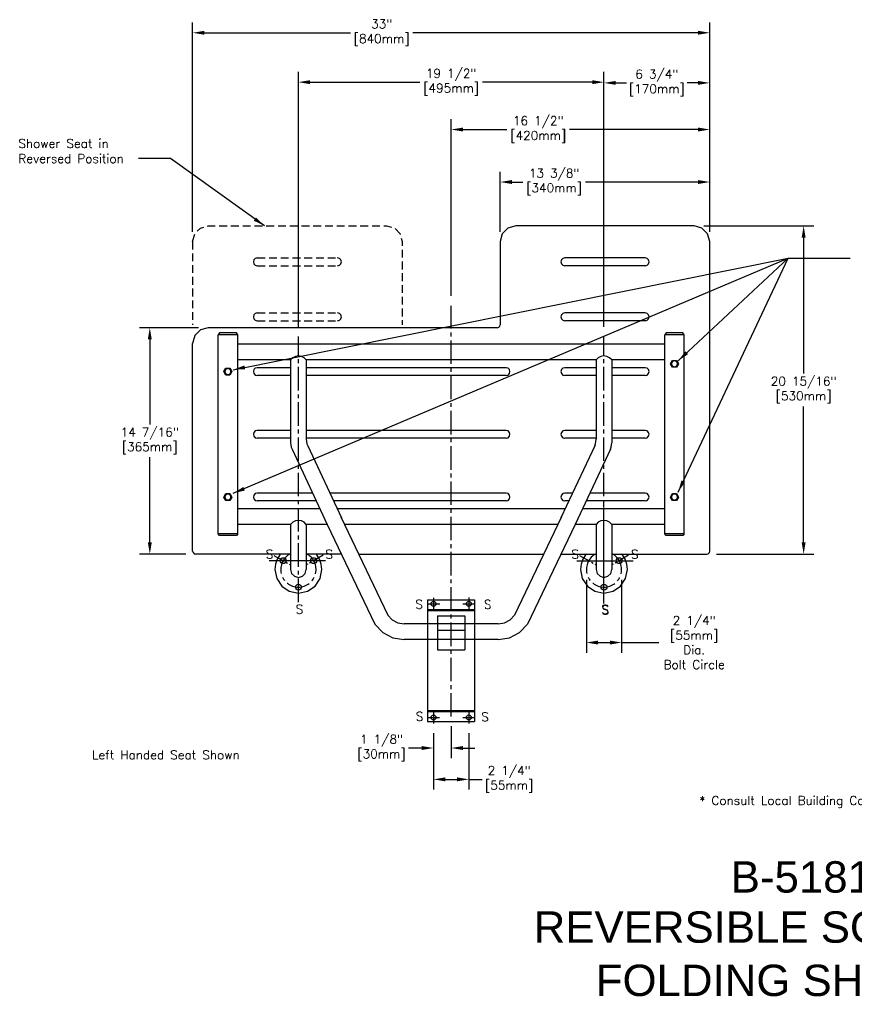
# Model space of a CAD drawing. Extents: x 7 to 116, y 1 to 63.
# Drawn here: x 6.6 to 60, y 0.8 to 63.1 of the extents above; entities that cross this region are included whole.
import ezdxf
from ezdxf.enums import TextEntityAlignment as Align

# ---------------------------------------------------------------- set-up
doc = ezdxf.new("R2010")
doc.units = 0
doc.header["$MEASUREMENT"] = 0
doc.header["$PDMODE"] = 3
doc.header["$PDSIZE"] = 1
doc.linetypes.add('CENTER2', pattern=[1.125, 0.75, -0.125, 0.125, -0.125])
doc.linetypes.add('HIDDEN2', pattern=[0.1875, 0.125, -0.0625])
doc.layers.get('0').update_dxf_attribs({"linetype": 'CONTINUOUS'})
doc.layers.get('Defpoints').update_dxf_attribs({"linetype": 'CONTINUOUS'})
for name, color, linetype in [('detail', 4, 'CONTINUOUS'), ('dim', 1, 'CONTINUOUS'), ('text', 2, 'CONTINUOUS')]:
    doc.layers.add(name, color=color, linetype=linetype)
doc.styles.add('Arial_5', font='arial.ttf', dxfattribs={"height": 5})
doc.styles.add('DIM_S_7', font='simplex.shx', dxfattribs={"height": 0.5625})
doc.dimstyles.new('DIM_S_7', dxfattribs={"dimtxt": 0.125, "dimasz": 0.75, "dimexe": 0.65625, "dimexo": 0.625, "dimgap": 0.09375, "dimtad": 0, "dimtih": 1, "dimtoh": 1, "dimdec": 4, "dimzin": 4, "dimdsep": 46, "dimlunit": 5, "dimtxsty": 'DIM_S_7', "dimcen": 0.09375, "dimaunit": 1, "dimadec": 0, "dimazin": 0, "dimtfac": 1, "dimtdec": 4, "dimtofl": 0, "dimtmove": 0, "dimatfit": 3, "dimfxl": 1, "dimfrac": 2, "dimtolj": 1, "dimtzin": 0, "dimarcsym": 0})

# ---------------------------------------------------------------- blocks, each defined once
blk = doc.blocks.new('*D0')
at = {"color": 0, "linetype": 'ByBlock'}
for p, q in [((17.612, 49.55), (17.612, 62.905)), ((50.612, 49.55), (50.612, 62.905)), ((18.362, 62.249), (27.681, 62.249)), ((49.862, 62.249), (31.672, 62.249))]:
    blk.add_line(p, q, dxfattribs=at)
for points in [[(18.362, 62.374), (18.362, 62.124), (17.612, 62.249)], [(49.862, 62.374), (49.862, 62.124), (50.612, 62.249)]]:
    blk.add_solid(points, dxfattribs=at)
at = {"layer": 'Defpoints', "color": 0, "linetype": 'ByBlock'}
for p in [(50.612, 62.249), (17.612, 48.925), (50.612, 48.925)]:
    blk.add_point(p, dxfattribs=at)
at = {"color": 0, "linetype": 'ByBlock', "insert": (29.677, 62.249), "char_height": 0.5625, "attachment_point": 5, "style": 'DIM_S_7'}
blk.add_mtext('\\A1;33"\\P[840mm]', dxfattribs=at)
blk = doc.blocks.new('*D1')
at = {"color": 0, "linetype": 'ByBlock'}
for p, q in [((24.362, 43.491), (24.362, 59.752)), ((43.862, 43.491), (43.862, 59.752)), ((25.112, 59.096), (32.116, 59.096)), ((43.112, 59.096), (36.108, 59.096))]:
    blk.add_line(p, q, dxfattribs=at)
for points in [[(25.112, 59.221), (25.112, 58.971), (24.362, 59.096)], [(43.112, 59.221), (43.112, 58.971), (43.862, 59.096)]]:
    blk.add_solid(points, dxfattribs=at)
at = {"layer": 'Defpoints', "color": 0, "linetype": 'ByBlock'}
for p in [(43.862, 59.096), (24.362, 42.866), (43.862, 42.866)]:
    blk.add_point(p, dxfattribs=at)
at = {"color": 0, "linetype": 'ByBlock', "insert": (34.112, 59.096), "char_height": 0.5625, "attachment_point": 5, "style": 'DIM_S_7'}
blk.add_mtext('\\A1;19 1/2"\\P[495mm]', dxfattribs=at)
blk = doc.blocks.new('*D2')
at = {"color": 0, "linetype": 'ByBlock'}
for p, q in [((34.112, 45.455), (34.112, 56.731)), ((50.612, 49.55), (50.612, 56.731)), ((34.862, 56.075), (37.671, 56.075)), ((49.862, 56.075), (41.662, 56.075))]:
    blk.add_line(p, q, dxfattribs=at)
for points in [[(34.862, 56.2), (34.862, 55.95), (34.112, 56.075)], [(49.862, 56.2), (49.862, 55.95), (50.612, 56.075)]]:
    blk.add_solid(points, dxfattribs=at)
at = {"layer": 'Defpoints', "color": 0, "linetype": 'ByBlock'}
for p in [(50.612, 56.075), (50.612, 48.925), (34.112, 44.83)]:
    blk.add_point(p, dxfattribs=at)
at = {"color": 0, "linetype": 'ByBlock', "insert": (39.666, 56.075), "char_height": 0.5625, "attachment_point": 5, "style": 'DIM_S_7'}
blk.add_mtext('\\A1;16 1/2"\\P[420mm]', dxfattribs=at)
blk = doc.blocks.new('*D3')
at = {"color": 0, "linetype": 'ByBlock'}
for p, q in [((37.237, 49.55), (37.237, 53.382)), ((50.612, 49.55), (50.612, 53.382)), ((37.987, 52.726), (38.688, 52.726)), ((49.862, 52.726), (42.679, 52.726))]:
    blk.add_line(p, q, dxfattribs=at)
for points in [[(37.987, 52.851), (37.987, 52.601), (37.237, 52.726)], [(49.862, 52.851), (49.862, 52.601), (50.612, 52.726)]]:
    blk.add_solid(points, dxfattribs=at)
at = {"layer": 'Defpoints', "color": 0, "linetype": 'ByBlock'}
for p in [(50.612, 52.726), (37.237, 48.925), (50.612, 48.925)]:
    blk.add_point(p, dxfattribs=at)
at = {"color": 0, "linetype": 'ByBlock', "insert": (40.683, 52.726), "char_height": 0.5625, "attachment_point": 5, "style": 'DIM_S_7'}
blk.add_mtext('\\A1;13 3/8"\\P[340mm]', dxfattribs=at)
blk = doc.blocks.new('*D4')
at = {"color": 0, "linetype": 'ByBlock'}
for p, q in [((17.987, 43.43), (14.221, 43.43)), ((14.878, 42.68), (14.878, 37.253)), ((14.878, 29.738), (14.878, 35.164)), ((17.175, 28.988), (14.221, 28.988))]:
    blk.add_line(p, q, dxfattribs=at)
for points in [[(14.753, 42.68), (15.003, 42.68), (14.878, 43.43)], [(14.753, 29.738), (15.003, 29.738), (14.878, 28.988)]]:
    blk.add_solid(points, dxfattribs=at)
at = {"layer": 'Defpoints', "color": 0, "linetype": 'ByBlock'}
for p in [(18.612, 43.43), (14.878, 28.988), (17.8, 28.988)]:
    blk.add_point(p, dxfattribs=at)
at = {"color": 0, "linetype": 'ByBlock', "insert": (14.878, 36.209), "char_height": 0.5625, "attachment_point": 5, "style": 'DIM_S_7'}
blk.add_mtext('\\A1;14 7/16"\\P[365mm]', dxfattribs=at)
blk = doc.blocks.new('*D5')
at = {"color": 0, "linetype": 'ByBlock'}
for p, q in [((42.737, 27.354), (42.737, 22.688)), ((44.987, 27.354), (44.987, 22.688)), ((43.487, 23.345), (44.237, 23.345)), ((44.987, 23.345), (47.369, 23.345))]:
    blk.add_line(p, q, dxfattribs=at)
for points in [[(43.487, 23.47), (43.487, 23.22), (42.737, 23.345)], [(44.237, 23.47), (44.237, 23.22), (44.987, 23.345)]]:
    blk.add_solid(points, dxfattribs=at)
at = {"layer": 'Defpoints', "color": 0, "linetype": 'ByBlock'}
for p in [(42.737, 27.979), (44.987, 27.979), (44.987, 23.345)]:
    blk.add_point(p, dxfattribs=at)
at = {"color": 0, "linetype": 'ByBlock', "insert": (49.619, 23.345), "char_height": 0.5625, "attachment_point": 5, "style": 'DIM_S_7'}
blk.add_mtext('\\A1;2 1/4"\\P[55mm]\\PDia.\\PBolt Circle', dxfattribs=at)
blk = doc.blocks.new('*D6')
at = {"color": 0, "linetype": 'ByBlock'}
for p, q in [((50.237, 49.925), (57.26, 49.925)), ((56.604, 49.175), (56.604, 40.501)), ((56.604, 29.738), (56.604, 38.412)), ((51.049, 28.988), (57.26, 28.988))]:
    blk.add_line(p, q, dxfattribs=at)
for points in [[(56.479, 49.175), (56.729, 49.175), (56.604, 49.925)], [(56.479, 29.738), (56.729, 29.738), (56.604, 28.988)]]:
    blk.add_solid(points, dxfattribs=at)
at = {"layer": 'Defpoints', "color": 0, "linetype": 'ByBlock'}
for p in [(49.612, 49.925), (50.424, 28.988), (56.604, 28.988)]:
    blk.add_point(p, dxfattribs=at)
at = {"color": 0, "linetype": 'ByBlock', "insert": (56.604, 39.456), "char_height": 0.5625, "attachment_point": 5, "style": 'DIM_S_7'}
blk.add_mtext('\\A1;20 15/16"\\P[530mm]', dxfattribs=at)
blk = doc.blocks.new('*D7')
at = {"color": 0, "linetype": 'ByBlock'}
for p, q in [((43.862, 43.491), (43.862, 59.707)), ((50.612, 49.55), (50.612, 59.707)), ((44.612, 59.05), (45.295, 59.05)), ((49.862, 59.05), (49.179, 59.05))]:
    blk.add_line(p, q, dxfattribs=at)
for points in [[(44.612, 59.175), (44.612, 58.925), (43.862, 59.05)], [(49.862, 59.175), (49.862, 58.925), (50.612, 59.05)]]:
    blk.add_solid(points, dxfattribs=at)
at = {"layer": 'Defpoints', "color": 0, "linetype": 'ByBlock'}
for p in [(50.612, 59.05), (50.612, 48.925), (43.862, 42.866)]:
    blk.add_point(p, dxfattribs=at)
at = {"color": 0, "linetype": 'ByBlock', "insert": (47.237, 59.05), "char_height": 0.5625, "attachment_point": 5, "style": 'DIM_S_7'}
blk.add_mtext('\\A1;6 3/4"\\P[170mm]', dxfattribs=at)
blk = doc.blocks.new('*D17')
at = {"color": 0, "linetype": 'ByBlock'}
for p, q in [((32.982, 17.553), (32.982, 13.96)), ((35.237, 17.553), (35.237, 13.96)), ((33.732, 14.617), (34.487, 14.617)), ((35.237, 14.617), (36.088, 14.617))]:
    blk.add_line(p, q, dxfattribs=at)
for points in [[(33.732, 14.742), (33.732, 14.492), (32.982, 14.617)], [(34.487, 14.742), (34.487, 14.492), (35.237, 14.617)]]:
    blk.add_solid(points, dxfattribs=at)
at = {"layer": 'Defpoints', "color": 0, "linetype": 'ByBlock'}
for p in [(32.982, 18.178), (35.237, 18.178), (35.237, 14.617)]:
    blk.add_point(p, dxfattribs=at)
at = {"color": 0, "linetype": 'ByBlock', "insert": (37.815, 14.617), "char_height": 0.5625, "attachment_point": 5, "style": 'DIM_S_7'}
blk.add_mtext('\\A1;2 1/4"\\P[55mm]', dxfattribs=at)
blk = doc.blocks.new('*D18')
at = {"color": 0, "linetype": 'ByBlock'}
for p, q in [((32.982, 17.553), (32.982, 15.958)), ((34.112, 18), (34.112, 15.958)), ((32.232, 16.614), (31.396, 16.614)), ((34.862, 16.614), (35.612, 16.614))]:
    blk.add_line(p, q, dxfattribs=at)
for points in [[(32.232, 16.739), (32.232, 16.489), (32.982, 16.614)], [(34.862, 16.739), (34.862, 16.489), (34.112, 16.614)]]:
    blk.add_solid(points, dxfattribs=at)
at = {"layer": 'Defpoints', "color": 0, "linetype": 'ByBlock'}
for p in [(32.982, 18.178), (34.112, 18.625), (32.982, 16.614)]:
    blk.add_point(p, dxfattribs=at)
at = {"color": 0, "linetype": 'ByBlock', "insert": (29.668, 16.614), "char_height": 0.5625, "attachment_point": 5, "style": 'DIM_S_7'}
blk.add_mtext('\\A1;1 1/8"\\P[30mm]', dxfattribs=at)

msp = doc.modelspace()

# ---------------------------------------------------------------- linework, layer by layer
at = {"layer": 'detail', "linetype": 'CENTER2', "ltscale": 2}
for p, q in [((34.112, 18.62456), (34.112, 44.83028)), ((24.36211, 25.92861), (24.36211, 42.86552)), ((43.86188, 25.92861), (43.86188, 42.86552))]:
    msp.add_line(p, q, dxfattribs=at)
at = {"layer": 'detail', "linetype": 'Continuous'}
for p, q in [((20.05371, 40.62998), (20.05371, 40.62998)), ((48.55338, 41.12998), (48.55338, 41.12998)), ((20.05371, 32.63012), (20.05371, 32.63012)), ((48.55338, 32.63012), (48.55338, 32.63012)), ((23.52282, 28.56765), (23.52282, 28.56765)), ((25.47133, 28.56765), (25.47133, 28.56765)), ((43.0226, 28.56765), (43.0226, 28.56765)), ((44.97116, 28.56765), (44.97116, 28.56765)), ((25.48706, 28.00517), (25.48706, 28.00517)), ((33.127, 25.81769), (33.127, 25.81769)), ((35.37698, 25.81769), (35.37698, 25.81769)), ((33.12207, 18.56778), (33.12207, 18.56778)), ((35.37699, 18.56778), (35.37699, 18.56778))]:
    msp.add_line(p, q, dxfattribs=at)
at = {"layer": 'detail', "linetype": 'CENTER2'}
for p, q in [((22.80295, 28.90532), (23.82084, 28.31767)), ((25.933, 28.91216), (24.90337, 28.31768)), ((42.30272, 28.90532), (43.32061, 28.31767)), ((45.43277, 28.91216), (44.40314, 28.31768))]:
    msp.add_line(p, q, dxfattribs=at)
at = {"layer": 'detail', "linetype": 'HIDDEN2', "ltscale": 4, "flags": 128}
msp.add_lwpolyline([(17.61218, 48.9249), (17.74904, 49.42895), (18.10812, 49.78802), (18.61216, 49.92488), (29.98702, 49.92488), (30.49105, 49.78802), (30.85014, 49.42895), (30.987, 48.9249), (30.987, 43.61747)], dxfattribs=at)
at = {"layer": 'detail', "linetype": 'Continuous'}
for points in [[(38.23697, 49.92488), (37.73294, 49.78802), (37.37385, 49.42895), (37.23699, 48.9249)], [(49.61183, 49.92488), (38.23697, 49.92488)], [(50.61181, 48.9249), (50.47495, 49.42895), (50.11587, 49.78802), (49.61183, 49.92488)], [(37.23694, 48.9249), (37.23694, 43.61747)], [(50.61181, 29.17516), (50.61181, 48.9249)], [(41.36194, 47.8799), (41.23596, 47.8457), (41.1462, 47.75595), (41.11197, 47.62993)], [(41.11197, 47.62993), (41.1462, 47.50395), (41.23596, 47.41419), (41.36194, 47.37997)], [(46.48686, 47.8799), (41.36194, 47.8799)], [(46.48686, 47.37992), (41.36194, 47.37992)], [(46.73683, 47.62993), (46.70263, 47.75595), (46.61287, 47.8457), (46.48686, 47.8799)], [(46.48686, 47.37997), (46.61287, 47.41419), (46.70263, 47.50395), (46.73683, 47.62993)], [(41.36194, 44.37993), (41.23596, 44.34572), (41.1462, 44.25597), (41.11197, 44.12996)], [(46.48686, 44.37993), (41.36194, 44.37993)], [(46.73683, 44.12996), (46.70263, 44.25597), (46.61287, 44.34572), (46.48686, 44.37993)], [(41.11197, 44.12996), (41.1462, 44.00397), (41.23596, 43.91421), (41.36194, 43.87999)], [(46.48686, 43.87994), (41.36194, 43.87994)], [(46.48686, 43.87999), (46.61287, 43.91421), (46.70263, 44.00397), (46.73683, 44.12996)], [(18.61216, 43.42994), (18.10812, 43.29308), (17.74904, 42.934), (17.61218, 42.42996)], [(37.04947, 43.42994), (18.61216, 43.42994)], [(19.32216, 43.09494), (19.23712, 42.96995)], [(20.40215, 43.09494), (19.32216, 43.09494)], [(20.48712, 42.96995), (20.40215, 43.09494)], [(37.04947, 43.43), (37.14397, 43.45565), (37.21128, 43.52297), (37.23694, 43.61747)], [(47.82184, 43.09494), (47.73686, 42.96995)], [(48.90189, 43.09494), (47.82184, 43.09494)], [(48.98687, 42.96995), (48.90189, 43.09494)], [(17.61212, 29.17516), (17.61212, 42.42996)], [(19.23712, 30.29014), (19.23712, 42.96995)], [(20.48712, 42.96995), (19.23712, 42.96995)], [(20.48712, 30.29014), (20.48712, 42.96995)], [(47.73686, 30.29014), (47.73686, 42.96995)], [(48.98687, 42.96995), (47.73686, 42.96995)], [(48.98687, 30.29014), (48.98687, 42.96995)], [(47.73686, 42.37997), (20.48712, 42.37997)], [(23.86206, 41.37999), (20.48712, 41.37999)], [(24.3621, 41.62996), (24.17161, 41.60011), (24.00007, 41.51494), (23.86162, 41.38094)], [(23.86206, 41.37999), (23.86206, 36.09528)], [(24.86259, 41.38094), (24.72415, 41.51494), (24.5526, 41.60011), (24.3621, 41.62996)], [(24.8621, 41.37999), (24.8621, 36.3174)], [(43.36189, 41.37999), (24.8621, 41.37999)], [(43.86189, 41.62996), (43.67138, 41.60011), (43.49986, 41.51494), (43.3614, 41.38094)], [(43.36189, 41.37999), (43.36189, 36.3174)], [(44.36238, 41.38094), (44.22392, 41.51494), (44.05239, 41.60011), (43.86189, 41.62996)], [(44.36187, 41.37999), (44.36187, 36.09528)], [(47.73686, 41.37999), (44.36187, 41.37999)], [(21.73713, 40.87995), (21.61115, 40.84574), (21.52138, 40.75599), (21.48716, 40.62998)], [(21.48716, 40.62998), (21.52138, 40.50401), (21.61115, 40.41424), (21.73713, 40.38001)], [(23.86206, 40.88001), (21.73713, 40.88001)], [(37.61195, 40.88001), (24.8621, 40.88001)], [(37.86192, 40.62998), (37.8277, 40.75599), (37.73795, 40.84574), (37.61195, 40.87995)], [(37.61195, 40.38001), (37.73795, 40.41424), (37.8277, 40.50401), (37.86192, 40.62998)], [(41.36194, 40.87995), (41.23596, 40.84574), (41.1462, 40.75599), (41.11197, 40.62998)], [(41.11197, 40.62998), (41.1462, 40.50401), (41.23596, 40.41424), (41.36194, 40.38001)], [(43.36189, 40.88001), (41.36194, 40.88001)], [(46.48686, 40.88001), (44.36187, 40.88001)], [(46.73683, 40.62998), (46.70263, 40.75599), (46.61287, 40.84574), (46.48686, 40.87995)], [(46.48686, 40.38001), (46.61287, 40.41424), (46.70263, 40.50401), (46.73683, 40.62998)], [(23.86206, 40.37996), (21.73713, 40.37996)], [(37.61195, 40.37996), (24.8621, 40.37996)], [(43.36189, 40.37996), (41.36194, 40.37996)], [(46.48686, 40.37996), (44.36187, 40.37996)], [(21.73713, 36.88005), (21.61115, 36.84583), (21.52138, 36.75608), (21.48716, 36.63008)], [(23.86206, 36.8801), (21.73713, 36.8801)], [(37.61195, 36.8801), (24.8621, 36.8801)], [(37.86192, 36.63008), (37.8277, 36.75608), (37.73795, 36.84583), (37.61195, 36.88005)], [(41.36194, 36.88005), (41.23596, 36.84583), (41.1462, 36.75608), (41.11197, 36.63008)], [(43.36189, 36.8801), (41.36194, 36.8801)], [(46.48686, 36.8801), (44.36187, 36.8801)], [(46.73683, 36.63008), (46.70263, 36.75608), (46.61287, 36.84583), (46.48686, 36.88005)], [(21.48716, 36.63008), (21.52138, 36.50409), (21.61115, 36.41433), (21.73713, 36.38011)], [(23.86206, 36.38005), (21.73713, 36.38005)], [(37.61195, 36.38005), (24.8621, 36.38005)], [(24.8621, 36.3174), (24.87338, 36.17243), (24.90549, 36.03007), (24.95583, 35.89552)], [(37.61195, 36.38011), (37.73795, 36.41433), (37.8277, 36.50409), (37.86192, 36.63008)], [(41.11197, 36.63008), (41.1462, 36.50409), (41.23596, 36.41433), (41.36194, 36.38011)], [(43.36189, 36.38005), (41.36194, 36.38005)], [(43.26816, 35.89552), (43.3185, 36.03007), (43.35061, 36.17243), (43.36189, 36.3174)], [(46.48686, 36.38005), (44.36187, 36.38005)], [(46.48686, 36.38011), (46.61287, 36.41433), (46.70263, 36.50409), (46.73683, 36.63008)], [(23.86212, 36.09528), (23.8734, 35.95031), (23.90552, 35.80795), (23.95586, 35.6734)], [(23.95614, 35.67195), (26.19909, 30.87159)], [(24.95612, 35.89407), (27.10505, 31.29491)], [(43.26787, 35.89407), (41.11894, 31.29491)], [(44.26791, 35.67195), (42.02491, 30.87159)], [(44.26813, 35.6734), (44.31847, 35.80795), (44.35059, 35.95031), (44.36187, 36.09528)], [(21.73713, 32.88008), (21.61115, 32.84587), (21.52138, 32.75612), (21.48716, 32.63012)], [(21.48716, 32.63012), (21.52138, 32.50412), (21.61115, 32.41436), (21.73713, 32.38015)], [(25.26059, 32.88013), (21.73713, 32.88013)], [(37.61195, 32.88013), (26.36435, 32.88013)], [(37.86192, 32.63012), (37.8277, 32.75612), (37.73795, 32.84587), (37.61195, 32.88008)], [(37.61195, 32.38015), (37.73795, 32.41436), (37.8277, 32.50412), (37.86192, 32.63012)], [(41.36194, 32.88008), (41.23596, 32.84587), (41.1462, 32.75612), (41.11197, 32.63012)], [(41.11197, 32.63012), (41.1462, 32.50412), (41.23596, 32.41436), (41.36194, 32.38015)], [(41.85964, 32.88013), (41.36194, 32.88013)], [(46.48686, 32.88013), (42.9634, 32.88013)], [(46.73683, 32.63012), (46.70263, 32.75612), (46.61287, 32.84587), (46.48686, 32.88008)], [(46.48686, 32.38015), (46.61287, 32.41436), (46.70263, 32.50412), (46.73683, 32.63012)], [(25.72783, 31.88009), (20.48712, 31.88009)], [(25.49421, 32.38009), (21.73713, 32.38009)], [(37.61195, 32.38009), (26.59797, 32.38009)], [(41.39241, 31.88009), (26.83164, 31.88009)], [(41.62602, 32.38009), (41.36194, 32.38009)], [(47.73686, 31.88009), (42.49617, 31.88009)], [(46.48686, 32.38009), (42.72978, 32.38009)], [(43.86189, 31.95705), (43.86189, 32.27787)], [(27.06682, 31.36248), (30.07513, 25.08348)], [(41.15717, 31.36248), (38.14887, 25.08348)], [(43.86189, 31.24905), (43.86189, 31.76913)], [(23.86206, 30.88012), (20.48712, 30.88012)], [(24.3621, 31.13009), (24.17161, 31.10025), (24.00007, 31.01507), (23.86162, 30.88107)], [(23.86206, 30.88012), (23.86206, 28.00517)], [(24.86259, 30.88107), (24.72415, 31.01507), (24.5526, 31.10025), (24.3621, 31.13009)], [(26.20087, 30.88012), (24.8621, 30.88012)], [(24.8621, 30.88012), (24.8621, 28.00517)], [(26.20087, 30.88012), (29.2456, 24.52501)], [(40.92606, 30.88012), (27.29793, 30.88012)], [(42.02319, 30.88012), (38.97839, 24.52501)], [(43.36189, 30.88012), (42.02319, 30.88012)], [(43.86189, 31.13009), (43.67138, 31.10025), (43.49986, 31.01507), (43.3614, 30.88107)], [(43.36189, 30.88012), (43.36189, 28.00517)], [(44.36238, 30.88107), (44.22392, 31.01507), (44.05239, 31.10025), (43.86189, 31.13009)], [(43.86189, 25.82746), (43.86189, 30.95434)], [(47.73686, 30.88012), (44.36187, 30.88012)], [(44.36187, 30.88012), (44.36187, 28.00517)], [(20.48712, 30.29014), (19.23712, 30.29014)], [(19.32216, 30.16516), (19.23712, 30.29014)], [(20.40215, 30.16516), (19.32216, 30.16516)], [(20.48712, 30.29014), (20.40215, 30.16516)], [(48.98687, 30.29014), (47.73686, 30.29014)], [(47.82184, 30.16516), (47.73686, 30.29014)], [(48.90189, 30.16516), (47.82184, 30.16516)], [(48.98687, 30.29014), (48.90189, 30.16516)], [(17.61218, 29.17516), (17.63783, 29.08066), (17.70515, 29.01334), (17.79965, 28.98769)], [(23.86206, 28.98763), (17.79965, 28.98763)], [(23.18442, 28.9368), (23.00971, 28.6549), (22.90011, 28.33785), (22.86214, 28.00517)], [(23.239, 28.98763), (23.18442, 28.9368)], [(27.10755, 28.98763), (24.8621, 28.98763)], [(25.5398, 28.9368), (25.48522, 28.98763)], [(25.86207, 28.00517), (25.82411, 28.33785), (25.71451, 28.6549), (25.5398, 28.9368)], [(28.20461, 28.98763), (40.01938, 28.98763)], [(41.11643, 28.98763), (43.36189, 28.98763)], [(42.68419, 28.9368), (42.50949, 28.6549), (42.3999, 28.33785), (42.36192, 28.00517)], [(42.73877, 28.98763), (42.68419, 28.9368)], [(44.36187, 28.98763), (50.42434, 28.98763)], [(45.03957, 28.9368), (44.98499, 28.98763)], [(45.36184, 28.00517), (45.32388, 28.33785), (45.21428, 28.6549), (45.03957, 28.9368)], [(50.42434, 28.98769), (50.51884, 29.01334), (50.58616, 29.08066), (50.61181, 29.17516)], [(26.09932, 28.56765), (22.49919, 28.56765)], [(42.12467, 28.56765), (45.72481, 28.56765)], [(22.86214, 28.00517), (22.98033, 27.42227), (23.3023, 26.94538), (23.7792, 26.6234), (24.3621, 26.50522)], [(23.86212, 28.00517), (23.93054, 27.75315), (24.11008, 27.57362), (24.3621, 27.50519)], [(24.3621, 26.50522), (24.94502, 26.6234), (25.4219, 26.94538), (25.74389, 27.42227), (25.86207, 28.00517)], [(24.3621, 27.50519), (24.61414, 27.57362), (24.79367, 27.75315), (24.8621, 28.00517)], [(42.36192, 28.00517), (42.48011, 27.42227), (42.80209, 26.94538), (43.27897, 26.6234), (43.86189, 26.50522)], [(43.36189, 28.00517), (43.43032, 27.75315), (43.60985, 27.57362), (43.86189, 27.50519)], [(43.86189, 26.50522), (44.44479, 26.6234), (44.92168, 26.94538), (45.24366, 27.42227), (45.36184, 28.00517)], [(43.86189, 27.50519), (44.11391, 27.57362), (44.29344, 27.75315), (44.36187, 28.00517)], [(32.98207, 26.20769), (32.98207, 25.4277)], [(35.237, 26.20936), (35.237, 25.42937)], [(32.59703, 25.81769), (33.377, 25.81769)], [(32.60708, 26.06766), (32.60708, 18.31775)], [(32.60708, 26.06766), (35.60706, 26.06766)], [(34.84702, 25.81936), (35.62699, 25.81936)], [(35.60706, 26.06766), (35.60706, 18.31775)], [(30.07691, 25.08331), (30.35504, 24.78838), (30.71021, 24.59869), (31.11204, 24.5316)], [(32.60708, 25.4447), (35.60706, 25.4447)], [(32.60708, 25.3807), (35.60706, 25.3807)], [(33.23204, 25.05519), (33.23204, 22.88019)], [(33.23204, 25.05519), (34.98203, 25.05519)], [(34.98203, 25.05519), (34.98203, 22.88019)], [(37.11195, 24.5316), (37.51378, 24.59869), (37.86895, 24.78838), (38.14709, 25.08331)], [(29.24879, 24.52472), (29.74942, 23.99379), (30.38875, 23.65232), (31.11204, 23.53156)], [(32.61201, 24.53154), (31.11204, 24.53154)], [(35.61199, 24.53154), (32.61201, 24.53154)], [(37.11195, 24.53154), (35.61199, 24.53154)], [(37.11195, 23.53156), (37.83526, 23.65232), (38.47458, 23.99379), (38.97521, 24.52472)], [(33.23204, 24.1302), (34.98203, 24.1302)], [(32.61201, 23.53156), (31.11204, 23.53156)], [(35.61199, 23.53156), (32.61201, 23.53156)], [(37.11195, 23.53156), (35.61199, 23.53156)], [(33.23204, 22.88019), (34.98203, 22.88019)], [(32.60708, 19.00476), (35.60706, 19.00476)], [(32.60708, 18.94078), (35.60706, 18.94078)], [(32.98207, 18.95776), (32.98207, 18.17779)], [(35.237, 18.95776), (35.237, 18.17779)], [(32.59209, 18.56778), (33.37207, 18.56778)], [(32.60708, 18.31775), (35.60706, 18.31775)], [(34.84702, 18.56778), (35.62699, 18.56778)]]:
    msp.add_lwpolyline(points, dxfattribs=at)
at = {"layer": 'detail', "linetype": 'HIDDEN2', "ltscale": 4}
for points in [[(17.61212, 48.9249), (17.61212, 43.61747)], [(21.73713, 47.8799), (21.61115, 47.8457), (21.52138, 47.75595), (21.48716, 47.62993)], [(21.48716, 47.62993), (21.52138, 47.50395), (21.61115, 47.41419), (21.73713, 47.37997)], [(21.73713, 47.8799), (26.86205, 47.8799)], [(21.73713, 47.37992), (26.86205, 47.37992)], [(27.11202, 47.62993), (27.07781, 47.75595), (26.98805, 47.8457), (26.86205, 47.8799)], [(26.86205, 47.37997), (26.98805, 47.41419), (27.07781, 47.50395), (27.11202, 47.62993)], [(21.73713, 44.37993), (21.61115, 44.34572), (21.52138, 44.25597), (21.48716, 44.12996)], [(21.73713, 44.37993), (26.86205, 44.37993)], [(27.11202, 44.12996), (27.07781, 44.25597), (26.98805, 44.34572), (26.86205, 44.37993)], [(21.48716, 44.12996), (21.52138, 44.00397), (21.61115, 43.91421), (21.73713, 43.87999)], [(21.73713, 43.87994), (26.86205, 43.87994)], [(26.86205, 43.87999), (26.98805, 43.91421), (27.07781, 44.00397), (27.11202, 44.12996)]]:
    msp.add_lwpolyline(points, dxfattribs=at)
at = {"layer": 'detail', "linetype": 'Continuous'}
for points in [[(48.4881, 41.34864), (48.61436, 41.12998), (48.4881, 40.91131), (48.23563, 40.91131), (48.10937, 41.12998), (48.23563, 41.34864)], [(48.55338, 41.12975), (48.55334, 41.13437), (48.55317, 41.13901), (48.5529, 41.14363), (48.55252, 41.14823), (48.55202, 41.15284), (48.55141, 41.15743), (48.55069, 41.16199), (48.54987, 41.16656), (48.54892, 41.17108), (48.54787, 41.1756), (48.54672, 41.18008), (48.54546, 41.18453), (48.54408, 41.18895), (48.5426, 41.19333), (48.54102, 41.19768), (48.53934, 41.20199), (48.53754, 41.20627), (48.53564, 41.21049), (48.53365, 41.21466), (48.53156, 41.21878), (48.52936, 41.22286), (48.52706, 41.22689), (48.52467, 41.23084), (48.52219, 41.23475), (48.51961, 41.23859), (48.51694, 41.24238), (48.51418, 41.24609), (48.51133, 41.24973), (48.50838, 41.25332), (48.50537, 41.25682), (48.50226, 41.26025), (48.49907, 41.26361), (48.4958, 41.26688), (48.49246, 41.27008), (48.48903, 41.27319), (48.48554, 41.27622), (48.48197, 41.27917), (48.47833, 41.28203), (48.47461, 41.28479), (48.47084, 41.28749), (48.467, 41.29007), (48.4631, 41.29256), (48.45915, 41.29496), (48.45513, 41.29727), (48.45106, 41.29948), (48.44693, 41.30157), (48.44277, 41.30359), (48.43854, 41.30549), (48.43428, 41.30729), (48.42998, 41.30899), (48.42563, 41.31059), (48.42125, 41.31208), (48.41683, 41.31345), (48.41238, 41.31473), (48.4079, 41.3159), (48.4034, 41.31695), (48.39886, 41.3179), (48.39431, 41.31875), (48.38975, 41.31947), (48.38516, 41.3201), (48.38055, 41.32061), (48.37595, 41.321), (48.37133, 41.32129), (48.36671, 41.32146), (48.36207, 41.32151), (48.35745, 41.32147), (48.35282, 41.3213), (48.3482, 41.32103), (48.34359, 41.32065), (48.33898, 41.32015), (48.33439, 41.31954), (48.32981, 41.31882), (48.32527, 41.318), (48.32073, 41.31706), (48.31622, 41.31602), (48.31175, 41.31485), (48.3073, 41.31359), (48.30287, 41.31222), (48.29848, 41.31074), (48.29413, 41.30916), (48.28982, 41.30747), (48.28556, 41.30567), (48.28133, 41.30379), (48.27717, 41.30179), (48.27303, 41.29969), (48.26896, 41.29749), (48.26493, 41.2952), (48.26097, 41.29282), (48.25707, 41.29032), (48.25323, 41.28774), (48.24944, 41.28508), (48.24573, 41.28231), (48.24207, 41.27947), (48.2385, 41.27653), (48.235, 41.27351), (48.23156, 41.2704), (48.22821, 41.26721), (48.22493, 41.26395), (48.22174, 41.2606), (48.21862, 41.25717), (48.21559, 41.25367), (48.21264, 41.2501), (48.20979, 41.24646), (48.20701, 41.24276), (48.20433, 41.23898), (48.20174, 41.23515), (48.19925, 41.23125), (48.19685, 41.22728), (48.19454, 41.22327), (48.19234, 41.21921), (48.19023, 41.21508), (48.18823, 41.21091), (48.18632, 41.20669), (48.18452, 41.20243), (48.18282, 41.19812), (48.18123, 41.19378), (48.17975, 41.1894), (48.17836, 41.18498), (48.17708, 41.18053), (48.17592, 41.17605), (48.17486, 41.17154), (48.17391, 41.16701), (48.17307, 41.16246), (48.17233, 41.1579), (48.17171, 41.1533), (48.17121, 41.1487), (48.17082, 41.14409), (48.17052, 41.13947), (48.17035, 41.13484), (48.17029, 41.13022), (48.17034, 41.12558), (48.17051, 41.12096), (48.17077, 41.11634), (48.17116, 41.11172), (48.17165, 41.10713), (48.17226, 41.10254), (48.17299, 41.09796), (48.17381, 41.09341), (48.17474, 41.08888), (48.17579, 41.08437), (48.17695, 41.07989), (48.17821, 41.07544), (48.17959, 41.07102), (48.18106, 41.06663), (48.18265, 41.06228), (48.18434, 41.05797), (48.18612, 41.0537), (48.18802, 41.04948), (48.19002, 41.0453), (48.19212, 41.04117), (48.19431, 41.03709), (48.1966, 41.03308), (48.19899, 41.02911), (48.20147, 41.0252), (48.20405, 41.02136), (48.20673, 41.01758), (48.20949, 41.01386), (48.21234, 41.01022), (48.21528, 41.00665), (48.21829, 41.00314), (48.2214, 40.99971), (48.22459, 40.99635), (48.22786, 40.99307), (48.2312, 40.98987), (48.23463, 40.98677), (48.23813, 40.98373), (48.24169, 40.98079), (48.24533, 40.97792), (48.24905, 40.97516), (48.25282, 40.97247), (48.25666, 40.96989), (48.26056, 40.96739), (48.26451, 40.96498), (48.26853, 40.96269), (48.2726, 40.96048), (48.27673, 40.95838), (48.28089, 40.95637), (48.28512, 40.95447), (48.28937, 40.95265), (48.29368, 40.95097), (48.29803, 40.94937), (48.30241, 40.94788), (48.30683, 40.94649), (48.31128, 40.94521), (48.31576, 40.94405), (48.32026, 40.94299), (48.32478, 40.94204), (48.32933, 40.9412), (48.33391, 40.94047), (48.3385, 40.93986), (48.34309, 40.93935), (48.34771, 40.93895), (48.35233, 40.93867), (48.35695, 40.93848), (48.36159, 40.93843), (48.36621, 40.93847), (48.37084, 40.93864), (48.37546, 40.93891), (48.38007, 40.93929), (48.38468, 40.93979), (48.38927, 40.9404), (48.39383, 40.94112), (48.39839, 40.94194), (48.40292, 40.94288), (48.40744, 40.94392), (48.41191, 40.94509), (48.41636, 40.94635), (48.42079, 40.94772), (48.42517, 40.9492), (48.42952, 40.95078), (48.43382, 40.95247), (48.4381, 40.95426), (48.44233, 40.95616), (48.44649, 40.95815), (48.45063, 40.96025), (48.4547, 40.96245), (48.45873, 40.96473), (48.46269, 40.96712), (48.46659, 40.9696), (48.47043, 40.97218), (48.47422, 40.97486), (48.47793, 40.97761), (48.48158, 40.98046), (48.48516, 40.98341), (48.48866, 40.98643), (48.4921, 40.98953), (48.49545, 40.99272), (48.49873, 40.99599), (48.50192, 40.99934), (48.50504, 41.00275), (48.50807, 41.00625), (48.51102, 41.00983), (48.51388, 41.01347), (48.51665, 41.01718), (48.51933, 41.02095), (48.52192, 41.02479), (48.52441, 41.02869), (48.52681, 41.03264), (48.52912, 41.03665), (48.53133, 41.04072), (48.53343, 41.04485), (48.53544, 41.04901), (48.53734, 41.05323), (48.53914, 41.0575), (48.54084, 41.06181), (48.54244, 41.06615), (48.54393, 41.07054), (48.54532, 41.07495), (48.54659, 41.0794), (48.54775, 41.08388), (48.54882, 41.08838), (48.54977, 41.09292), (48.5506, 41.09747), (48.55134, 41.10203), (48.55195, 41.10662), (48.55246, 41.11123), (48.55286, 41.11583), (48.55315, 41.12045), (48.55332, 41.12509), (48.55338, 41.12971)], [(19.98836, 40.84865), (20.11464, 40.62998), (19.98836, 40.41132), (19.73588, 40.41132), (19.60962, 40.62998), (19.73588, 40.84865)], [(20.05371, 40.62976), (20.05365, 40.63439), (20.0535, 40.63901), (20.05321, 40.64363), (20.05283, 40.64825), (20.05234, 40.65284), (20.05173, 40.65743), (20.051, 40.66201), (20.05018, 40.66656), (20.04925, 40.6711), (20.0482, 40.6756), (20.04704, 40.68008), (20.04577, 40.68453), (20.0444, 40.68895), (20.04293, 40.69335), (20.04134, 40.6977), (20.03965, 40.70201), (20.03785, 40.70627), (20.03597, 40.71049), (20.03397, 40.71468), (20.03187, 40.7188), (20.02967, 40.72287), (20.02738, 40.72689), (20.025, 40.73086), (20.0225, 40.73476), (20.01992, 40.73861), (20.01726, 40.74238), (20.0145, 40.7461), (20.01165, 40.74975), (20.00871, 40.75332), (20.00568, 40.75684), (20.00258, 40.76027), (19.99939, 40.76361), (19.99611, 40.7669), (19.99277, 40.77009), (19.98935, 40.77321), (19.98585, 40.77624), (19.98228, 40.77919), (19.97864, 40.78204), (19.97493, 40.78481), (19.97116, 40.78749), (19.96732, 40.79009), (19.96342, 40.79258), (19.95947, 40.79497), (19.95545, 40.79727), (19.95137, 40.79948), (19.94726, 40.80159), (19.94308, 40.80359), (19.93887, 40.8055), (19.93461, 40.8073), (19.9303, 40.80901), (19.92595, 40.81059), (19.92157, 40.81208), (19.91715, 40.81347), (19.9127, 40.81475), (19.90822, 40.81591), (19.90371, 40.81697), (19.89919, 40.81792), (19.89464, 40.81876), (19.89006, 40.81949), (19.88547, 40.8201), (19.88088, 40.82061), (19.87626, 40.82101), (19.87164, 40.82129), (19.86702, 40.82148), (19.86239, 40.82153), (19.85777, 40.82148), (19.85313, 40.82132), (19.84851, 40.82105), (19.84391, 40.82065), (19.8393, 40.82016), (19.83471, 40.81955), (19.83014, 40.81884), (19.82558, 40.818), (19.82106, 40.81707), (19.81655, 40.81602), (19.81206, 40.81487), (19.80761, 40.8136), (19.80319, 40.81224), (19.79881, 40.81075), (19.79446, 40.80918), (19.79015, 40.80747), (19.78587, 40.80569), (19.78166, 40.80379), (19.77748, 40.80179), (19.77336, 40.79971), (19.76927, 40.79751), (19.76525, 40.79522), (19.7613, 40.79282), (19.75738, 40.79034), (19.75354, 40.78776), (19.74976, 40.7851), (19.74605, 40.78233), (19.7424, 40.77948), (19.73882, 40.77654), (19.73532, 40.77352), (19.73189, 40.77041), (19.72853, 40.76723), (19.72526, 40.76395), (19.72205, 40.76061), (19.71894, 40.75718), (19.7159, 40.75369), (19.71297, 40.75012), (19.71011, 40.74648), (19.70733, 40.74276), (19.70465, 40.73899), (19.70207, 40.73515), (19.69958, 40.73126), (19.69717, 40.7273), (19.69487, 40.72328), (19.69266, 40.71921), (19.69055, 40.71509), (19.68855, 40.71092), (19.68665, 40.70671), (19.68484, 40.70244), (19.68314, 40.69814), (19.68155, 40.69379), (19.68006, 40.68941), (19.67867, 40.68498), (19.6774, 40.68053), (19.67623, 40.67606), (19.67517, 40.67155), (19.67422, 40.66703), (19.67339, 40.66248), (19.67265, 40.6579), (19.67204, 40.65331), (19.67153, 40.64872), (19.67113, 40.6441), (19.67085, 40.63948), (19.67066, 40.63486), (19.67061, 40.63022), (19.67066, 40.6256), (19.67082, 40.62097), (19.67109, 40.61635), (19.67147, 40.61174), (19.67198, 40.60714), (19.67258, 40.60254), (19.6733, 40.59798), (19.67414, 40.59342), (19.67507, 40.5889), (19.67612, 40.58438), (19.67727, 40.5799), (19.67853, 40.57545), (19.6799, 40.57103), (19.68138, 40.56665), (19.68297, 40.5623), (19.68465, 40.55799), (19.68645, 40.55371), (19.68834, 40.54948), (19.69034, 40.54532), (19.69243, 40.54119), (19.69463, 40.53711), (19.69693, 40.53309), (19.69931, 40.52913), (19.7018, 40.52522), (19.70438, 40.52138), (19.70704, 40.5176), (19.70981, 40.51388), (19.71266, 40.51023), (19.71559, 40.50666), (19.71861, 40.50316), (19.72173, 40.49973), (19.72492, 40.49637), (19.72818, 40.49309), (19.73152, 40.48989), (19.73495, 40.48677), (19.73845, 40.48374), (19.74202, 40.48079), (19.74566, 40.47794), (19.74936, 40.47517), (19.75313, 40.47249), (19.75697, 40.46989), (19.76087, 40.4674), (19.76484, 40.465), (19.76885, 40.46269), (19.77292, 40.4605), (19.77704, 40.45839), (19.78121, 40.45639), (19.78543, 40.45447), (19.7897, 40.45267), (19.79399, 40.45097), (19.79834, 40.44937), (19.80272, 40.44788), (19.80714, 40.44651), (19.81159, 40.44523), (19.81607, 40.44406), (19.82058, 40.44301), (19.82511, 40.44206), (19.82966, 40.44121), (19.83423, 40.44049), (19.83882, 40.43986), (19.84342, 40.43935), (19.84803, 40.43896), (19.85265, 40.43867), (19.85727, 40.4385), (19.8619, 40.43843), (19.86652, 40.43849), (19.87116, 40.43864), (19.87578, 40.43893), (19.88038, 40.43931), (19.88499, 40.43981), (19.88958, 40.44041), (19.89416, 40.44112), (19.89871, 40.44196), (19.90324, 40.44289), (19.90775, 40.44394), (19.91223, 40.44509), (19.91668, 40.44637), (19.9211, 40.44773), (19.92549, 40.44922), (19.92985, 40.45079), (19.93415, 40.45248), (19.93842, 40.45428), (19.94264, 40.45616), (19.94682, 40.45816), (19.95095, 40.46026), (19.95502, 40.46245), (19.95904, 40.46475), (19.96301, 40.46713), (19.96691, 40.46962), (19.97076, 40.4722), (19.97453, 40.47487), (19.97826, 40.47763), (19.9819, 40.48048), (19.98547, 40.48341), (19.98899, 40.48643), (19.99242, 40.48955), (19.99577, 40.49274), (19.99905, 40.496), (20.00225, 40.49934), (20.00536, 40.50277), (20.00839, 40.50627), (20.01134, 40.50984), (20.0142, 40.51347), (20.01698, 40.51719), (20.01965, 40.52096), (20.02223, 40.5248), (20.02473, 40.52869), (20.02714, 40.53265), (20.02943, 40.53667), (20.03164, 40.54074), (20.03376, 40.54486), (20.03575, 40.54903), (20.03767, 40.55325), (20.03947, 40.55751), (20.04117, 40.56181), (20.04276, 40.56616), (20.04424, 40.57054), (20.04563, 40.57497), (20.04691, 40.57942), (20.04807, 40.58389), (20.04913, 40.5884), (20.05008, 40.59292), (20.05093, 40.59747), (20.05166, 40.60205), (20.05228, 40.60664), (20.05279, 40.61123), (20.05319, 40.61585), (20.05347, 40.62047), (20.05364, 40.62509), (20.05371, 40.62973)], [(19.98836, 32.84878), (20.11464, 32.63012), (19.98836, 32.41145), (19.73588, 32.41145), (19.60962, 32.63012), (19.73588, 32.84878)], [(20.05371, 32.62989), (20.05365, 32.63451), (20.0535, 32.63914), (20.05321, 32.64376), (20.05283, 32.64837), (20.05234, 32.65298), (20.05173, 32.65757), (20.051, 32.66213), (20.05018, 32.66669), (20.04925, 32.67121), (20.0482, 32.67574), (20.04704, 32.68021), (20.04577, 32.68466), (20.0444, 32.68909), (20.04293, 32.69347), (20.04134, 32.69782), (20.03965, 32.70212), (20.03785, 32.7064), (20.03597, 32.71063), (20.03397, 32.71479), (20.03187, 32.71892), (20.02967, 32.723), (20.02738, 32.72702), (20.025, 32.73098), (20.0225, 32.73489), (20.01992, 32.73873), (20.01726, 32.74252), (20.0145, 32.74623), (20.01165, 32.74987), (20.00871, 32.75346), (20.00568, 32.75696), (20.00258, 32.76039), (19.99939, 32.76375), (19.99611, 32.76702), (19.99277, 32.77022), (19.98935, 32.77334), (19.98585, 32.77636), (19.98228, 32.77931), (19.97864, 32.78217), (19.97493, 32.78495), (19.97116, 32.78763), (19.96732, 32.7902), (19.96342, 32.7927), (19.95947, 32.79511), (19.95545, 32.7974), (19.95137, 32.79961), (19.94726, 32.80171), (19.94308, 32.80372), (19.93887, 32.80562), (19.93461, 32.80742), (19.9303, 32.80912), (19.92595, 32.81073), (19.92157, 32.81221), (19.91715, 32.81359), (19.9127, 32.81486), (19.90822, 32.81604), (19.90371, 32.81709), (19.89919, 32.81804), (19.89464, 32.81889), (19.89006, 32.81961), (19.88547, 32.82024), (19.88088, 32.82075), (19.87626, 32.82114), (19.87164, 32.82143), (19.86702, 32.8216), (19.86239, 32.82165), (19.85777, 32.82161), (19.85313, 32.82144), (19.84851, 32.82117), (19.84391, 32.82079), (19.8393, 32.82029), (19.83471, 32.81968), (19.83014, 32.81896), (19.82558, 32.81814), (19.82106, 32.8172), (19.81655, 32.81615), (19.81206, 32.81499), (19.80761, 32.81373), (19.80319, 32.81236), (19.79881, 32.81088), (19.79446, 32.80929), (19.79015, 32.80761), (19.78587, 32.80582), (19.78166, 32.80392), (19.77748, 32.80193), (19.77336, 32.79983), (19.76927, 32.79763), (19.76525, 32.79533), (19.7613, 32.79295), (19.75738, 32.79047), (19.75354, 32.78789), (19.74976, 32.78522), (19.74605, 32.78245), (19.7424, 32.7796), (19.73882, 32.77667), (19.73532, 32.77365), (19.73189, 32.77053), (19.72853, 32.76734), (19.72526, 32.76409), (19.72205, 32.76074), (19.71894, 32.75731), (19.7159, 32.75381), (19.71297, 32.75024), (19.71011, 32.74661), (19.70733, 32.7429), (19.70465, 32.73913), (19.70207, 32.73529), (19.69958, 32.73139), (19.69717, 32.72742), (19.69487, 32.72341), (19.69266, 32.71934), (19.69055, 32.71522), (19.68855, 32.71105), (19.68665, 32.70683), (19.68484, 32.70256), (19.68314, 32.69827), (19.68155, 32.69392), (19.68006, 32.68954), (19.67867, 32.68512), (19.6774, 32.68067), (19.67623, 32.67619), (19.67517, 32.67168), (19.67422, 32.66715), (19.67339, 32.6626), (19.67265, 32.65803), (19.67204, 32.65344), (19.67153, 32.64884), (19.67113, 32.64423), (19.67085, 32.63961), (19.67066, 32.63499), (19.67061, 32.63036), (19.67066, 32.62572), (19.67082, 32.6211), (19.67109, 32.61648), (19.67147, 32.61188), (19.67198, 32.60727), (19.67258, 32.60268), (19.6733, 32.5981), (19.67414, 32.59355), (19.67507, 32.58902), (19.67612, 32.58451), (19.67727, 32.58003), (19.67853, 32.57558), (19.6799, 32.57116), (19.68138, 32.56677), (19.68297, 32.56241), (19.68465, 32.55811), (19.68645, 32.55384), (19.68834, 32.54962), (19.69034, 32.54544), (19.69243, 32.54131), (19.69463, 32.53725), (19.69693, 32.53322), (19.69931, 32.52925), (19.7018, 32.52535), (19.70438, 32.5215), (19.70704, 32.51773), (19.70981, 32.514), (19.71266, 32.51036), (19.71559, 32.50679), (19.71861, 32.50327), (19.72173, 32.49984), (19.72492, 32.49649), (19.72818, 32.49321), (19.73152, 32.49002), (19.73495, 32.48691), (19.73845, 32.48387), (19.74202, 32.48092), (19.74566, 32.47806), (19.74936, 32.4753), (19.75313, 32.47262), (19.75697, 32.47003), (19.76087, 32.46753), (19.76484, 32.46514), (19.76885, 32.46283), (19.77292, 32.46062), (19.77704, 32.45852), (19.78121, 32.45651), (19.78543, 32.45461), (19.7897, 32.45279), (19.79399, 32.45111), (19.79834, 32.4495), (19.80272, 32.44802), (19.80714, 32.44663), (19.81159, 32.44535), (19.81607, 32.44419), (19.82058, 32.44313), (19.82511, 32.44218), (19.82966, 32.44134), (19.83423, 32.4406), (19.83882, 32.44), (19.84342, 32.43949), (19.84803, 32.43909), (19.85265, 32.4388), (19.85727, 32.43862), (19.8619, 32.43856), (19.86652, 32.43862), (19.87116, 32.43878), (19.87578, 32.43905), (19.88038, 32.43943), (19.88499, 32.43992), (19.88958, 32.44053), (19.89416, 32.44126), (19.89871, 32.44208), (19.90324, 32.44303), (19.90775, 32.44406), (19.91223, 32.44522), (19.91668, 32.44649), (19.9211, 32.44786), (19.92549, 32.44933), (19.92985, 32.45092), (19.93415, 32.45261), (19.93842, 32.45439), (19.94264, 32.45629), (19.94682, 32.45829), (19.95095, 32.46039), (19.95502, 32.46259), (19.95904, 32.46487), (19.96301, 32.46726), (19.96691, 32.46974), (19.97076, 32.47232), (19.97453, 32.475), (19.97826, 32.47775), (19.9819, 32.4806), (19.98547, 32.48355), (19.98899, 32.48657), (19.99242, 32.48967), (19.99577, 32.49286), (19.99905, 32.49613), (20.00225, 32.49948), (20.00536, 32.50289), (20.00839, 32.50639), (20.01134, 32.50996), (20.0142, 32.51361), (20.01698, 32.51732), (20.01965, 32.52109), (20.02223, 32.52493), (20.02473, 32.52883), (20.02714, 32.53278), (20.02943, 32.53679), (20.03164, 32.54086), (20.03376, 32.54498), (20.03575, 32.54916), (20.03767, 32.55337), (20.03947, 32.55764), (20.04117, 32.56195), (20.04276, 32.56628), (20.04424, 32.57068), (20.04563, 32.57508), (20.04691, 32.57953), (20.04807, 32.58401), (20.04913, 32.58852), (20.05008, 32.59306), (20.05093, 32.5976), (20.05166, 32.60218), (20.05228, 32.60676), (20.05279, 32.61137), (20.05319, 32.61597), (20.05347, 32.62059), (20.05364, 32.62523), (20.05371, 32.62985)], [(48.4881, 32.84878), (48.61436, 32.63012), (48.4881, 32.41145), (48.23563, 32.41145), (48.10937, 32.63012), (48.23563, 32.84878)], [(48.55338, 32.62989), (48.55334, 32.63451), (48.55317, 32.63914), (48.5529, 32.64376), (48.55252, 32.64837), (48.55202, 32.65298), (48.55141, 32.65757), (48.55069, 32.66213), (48.54987, 32.66669), (48.54892, 32.67121), (48.54787, 32.67574), (48.54672, 32.68021), (48.54546, 32.68466), (48.54408, 32.68909), (48.5426, 32.69347), (48.54102, 32.69782), (48.53934, 32.70212), (48.53754, 32.7064), (48.53564, 32.71063), (48.53365, 32.71479), (48.53156, 32.71892), (48.52936, 32.723), (48.52706, 32.72702), (48.52467, 32.73098), (48.52219, 32.73489), (48.51961, 32.73873), (48.51694, 32.74252), (48.51418, 32.74623), (48.51133, 32.74987), (48.50838, 32.75346), (48.50537, 32.75696), (48.50226, 32.76039), (48.49907, 32.76375), (48.4958, 32.76702), (48.49246, 32.77022), (48.48903, 32.77334), (48.48554, 32.77636), (48.48197, 32.77931), (48.47833, 32.78217), (48.47461, 32.78495), (48.47084, 32.78763), (48.467, 32.7902), (48.4631, 32.7927), (48.45915, 32.79511), (48.45513, 32.7974), (48.45106, 32.79961), (48.44693, 32.80171), (48.44277, 32.80372), (48.43854, 32.80562), (48.43428, 32.80742), (48.42998, 32.80912), (48.42563, 32.81073), (48.42125, 32.81221), (48.41683, 32.81359), (48.41238, 32.81486), (48.4079, 32.81604), (48.4034, 32.81709), (48.39886, 32.81804), (48.39431, 32.81889), (48.38975, 32.81961), (48.38516, 32.82024), (48.38055, 32.82075), (48.37595, 32.82114), (48.37133, 32.82143), (48.36671, 32.8216), (48.36207, 32.82165), (48.35745, 32.82161), (48.35282, 32.82144), (48.3482, 32.82117), (48.34359, 32.82079), (48.33898, 32.82029), (48.33439, 32.81968), (48.32981, 32.81896), (48.32527, 32.81814), (48.32073, 32.8172), (48.31622, 32.81615), (48.31175, 32.81499), (48.3073, 32.81373), (48.30287, 32.81236), (48.29848, 32.81088), (48.29413, 32.80929), (48.28982, 32.80761), (48.28556, 32.80582), (48.28133, 32.80392), (48.27717, 32.80193), (48.27303, 32.79983), (48.26896, 32.79763), (48.26493, 32.79533), (48.26097, 32.79295), (48.25707, 32.79047), (48.25323, 32.78789), (48.24944, 32.78522), (48.24573, 32.78245), (48.24207, 32.7796), (48.2385, 32.77667), (48.235, 32.77365), (48.23156, 32.77053), (48.22821, 32.76734), (48.22493, 32.76409), (48.22174, 32.76074), (48.21862, 32.75731), (48.21559, 32.75381), (48.21264, 32.75024), (48.20979, 32.74661), (48.20701, 32.7429), (48.20433, 32.73913), (48.20174, 32.73529), (48.19925, 32.73139), (48.19685, 32.72742), (48.19454, 32.72341), (48.19234, 32.71934), (48.19023, 32.71522), (48.18823, 32.71105), (48.18632, 32.70683), (48.18452, 32.70256), (48.18282, 32.69827), (48.18123, 32.69392), (48.17975, 32.68954), (48.17836, 32.68512), (48.17708, 32.68067), (48.17592, 32.67619), (48.17486, 32.67168), (48.17391, 32.66715), (48.17307, 32.6626), (48.17233, 32.65803), (48.17171, 32.65344), (48.17121, 32.64884), (48.17082, 32.64423), (48.17052, 32.63961), (48.17035, 32.63499), (48.17029, 32.63036), (48.17034, 32.62572), (48.17051, 32.6211), (48.17077, 32.61648), (48.17116, 32.61188), (48.17165, 32.60727), (48.17226, 32.60268), (48.17299, 32.5981), (48.17381, 32.59355), (48.17474, 32.58902), (48.17579, 32.58451), (48.17695, 32.58003), (48.17821, 32.57558), (48.17959, 32.57116), (48.18106, 32.56677), (48.18265, 32.56241), (48.18434, 32.55811), (48.18612, 32.55384), (48.18802, 32.54962), (48.19002, 32.54544), (48.19212, 32.54131), (48.19431, 32.53725), (48.1966, 32.53322), (48.19899, 32.52925), (48.20147, 32.52535), (48.20405, 32.5215), (48.20673, 32.51773), (48.20949, 32.514), (48.21234, 32.51036), (48.21528, 32.50679), (48.21829, 32.50327), (48.2214, 32.49984), (48.22459, 32.49649), (48.22786, 32.49321), (48.2312, 32.49002), (48.23463, 32.48691), (48.23813, 32.48387), (48.24169, 32.48092), (48.24533, 32.47806), (48.24905, 32.4753), (48.25282, 32.47262), (48.25666, 32.47003), (48.26056, 32.46753), (48.26451, 32.46514), (48.26853, 32.46283), (48.2726, 32.46062), (48.27673, 32.45852), (48.28089, 32.45651), (48.28512, 32.45461), (48.28937, 32.45279), (48.29368, 32.45111), (48.29803, 32.4495), (48.30241, 32.44802), (48.30683, 32.44663), (48.31128, 32.44535), (48.31576, 32.44419), (48.32026, 32.44313), (48.32478, 32.44218), (48.32933, 32.44134), (48.33391, 32.4406), (48.3385, 32.44), (48.34309, 32.43949), (48.34771, 32.43909), (48.35233, 32.4388), (48.35695, 32.43862), (48.36159, 32.43856), (48.36621, 32.43862), (48.37084, 32.43878), (48.37546, 32.43905), (48.38007, 32.43943), (48.38468, 32.43992), (48.38927, 32.44053), (48.39383, 32.44126), (48.39839, 32.44208), (48.40292, 32.44303), (48.40744, 32.44406), (48.41191, 32.44522), (48.41636, 32.44649), (48.42079, 32.44786), (48.42517, 32.44933), (48.42952, 32.45092), (48.43382, 32.45261), (48.4381, 32.45439), (48.44233, 32.45629), (48.44649, 32.45829), (48.45063, 32.46039), (48.4547, 32.46259), (48.45873, 32.46487), (48.46269, 32.46726), (48.46659, 32.46974), (48.47043, 32.47232), (48.47422, 32.475), (48.47793, 32.47775), (48.48158, 32.4806), (48.48516, 32.48355), (48.48866, 32.48657), (48.4921, 32.48967), (48.49545, 32.49286), (48.49873, 32.49613), (48.50192, 32.49948), (48.50504, 32.50289), (48.50807, 32.50639), (48.51102, 32.50996), (48.51388, 32.51361), (48.51665, 32.51732), (48.51933, 32.52109), (48.52192, 32.52493), (48.52441, 32.52883), (48.52681, 32.53278), (48.52912, 32.53679), (48.53133, 32.54086), (48.53343, 32.54498), (48.53544, 32.54916), (48.53734, 32.55337), (48.53914, 32.55764), (48.54084, 32.56195), (48.54244, 32.56628), (48.54393, 32.57068), (48.54532, 32.57508), (48.54659, 32.57953), (48.54775, 32.58401), (48.54882, 32.58852), (48.54977, 32.59306), (48.5506, 32.5976), (48.55134, 32.60218), (48.55195, 32.60676), (48.55246, 32.61137), (48.55286, 32.61597), (48.55315, 32.62059), (48.55332, 32.62523), (48.55338, 32.62985)]]:
    msp.add_lwpolyline(points, close=True, dxfattribs=at)
for centre, radius in [((23.38783, 28.56765), 0.1875), ((25.33632, 28.56765), 0.1875), ((44.83609, 28.56765), 0.1875), ((24.36211, 26.88015), 0.1875), ((43.86188, 26.88015), 0.1875), ((32.98207, 25.81769), 0.15625), ((35.237, 25.81936), 0.15625), ((32.98207, 18.56778), 0.15625), ((35.237, 18.56778), 0.15625)]:
    msp.add_circle(centre, radius, dxfattribs=at)
at = {"layer": 'detail', "linetype": 'CENTER2', "ltscale": 2}
for centre, start in [((24.36211, 28.00517), 116.3903481), ((43.86188, 28.00517), 116.3871251)]:
    msp.add_arc(centre, 1.125, start, 63.6128749, dxfattribs=at)

# ---------------------------------------------------------------- texts
at = {"layer": 'dim', "linetype": 'Continuous', "style": 'DIM_S_7'}
for s, p in [('Shower Seat in', (6.49309, 54.90311)), ('Reversed Position', (6.49309, 53.93883)), ('S', (22.28192, 28.70659)), ('S', (26.08278, 28.69808)), ('S', (41.78169, 28.70659)), ('S', (45.58255, 28.69808)), ('S', (24.19378, 25.18624)), ('S', (31.82296, 25.50583)), ('S', (36.19903, 25.49943)), ('S', (43.69355, 25.18624)), ('S', (43.71213, 25.13803)), ('S', (31.85424, 18.35304)), ('S', (36.03076, 18.32727)), ('Left Handed Seat Shown', (11.18988, 15.8968)), ('* Consult Local Building Codes', (49.94964, 12.98682))]:
    msp.add_text(s, height=0.5625, dxfattribs=at).set_placement(p)
at = {"layer": 'text', "linetype": 'Continuous', "style": 'Arial_5'}
for s, p in [('B-5181.DWG', (60.25757, 8.39196)), ('REVERSIBLE SOLID PHENOLIC', (60.25757, 5.19477)), ('FOLDING SHOWER SEAT', (60.25757, 1.79451))]:
    msp.add_text(s, height=2, dxfattribs=at).set_placement(p, align=Align.MIDDLE)

# ---------------------------------------------------------------- dimensions: what is measured, and where the dimension line sits
at = {"layer": 'dim', "linetype": 'Continuous'}
for base, p1, p2, text, picture, middle in [((50.61181, 62.24866), (17.61212, 48.9249), (50.61181, 48.9249), '<>\\P[840mm]', '*D0', (29.67688, 62.24866)), ((43.86188, 59.09625), (24.36211, 42.86552), (43.86188, 42.86552), '<>\\P[495mm]', '*D1', (34.11199, 59.09625)), ((50.61181, 59.05039), (43.86188, 42.86552), (50.61181, 48.9249), '<>\\P[170mm]', '*D7', (47.23684, 59.05039)), ((50.61181, 56.07519), (34.112, 44.83028), (50.61181, 48.9249), '<>\\P[420mm]', '*D2', (39.66646, 56.07519)), ((50.61181, 52.72576), (37.23699, 48.9249), (50.61181, 48.9249), '<>\\P[340mm]', '*D3', (40.68336, 52.72576)), ((44.98688, 23.34454), (42.73688, 27.97893), (44.98688, 27.97893), '<>\\P[55mm]\\PDia.\\PBolt Circle', '*D5', (49.61889, 23.34454)), ((32.98207, 16.6139), (34.112, 18.62456), (32.98207, 18.17779), '<>\\P[30mm]', '*D18', (29.66843, 16.6139)), ((35.237, 14.61654), (32.98207, 18.17779), (35.237, 18.17779), '<>\\P[55mm]', '*D17', (37.81525, 14.61654))]:
    dim = msp.add_linear_dim(base=base, p1=p1, p2=p2, text=text, dimstyle='DIM_S_7', override={"dimpost": '"'}, dxfattribs=at)
    dim.commit()
    dim.dimension.update_dxf_attribs({"geometry": picture, "text_midpoint": middle, "dimtype": 128})
dim = msp.add_linear_dim(base=(56.603976, 28.987633), p1=(49.611832, 49.924876), p2=(50.424339, 28.987633), angle=90, text='<>\\P[530mm]', dimstyle='DIM_S_7', override={"dimpost": '"'}, dxfattribs=at)
dim.commit()
dim.dimension.update_dxf_attribs({"geometry": '*D6', "text_midpoint": (56.603976, 39.456255), "dimtype": 128})
dim = msp.add_linear_dim(base=(14.877618, 28.98769), p1=(18.612157, 43.429941), p2=(17.799651, 28.98769), angle=90, text='<>\\P[365mm]', dimstyle='DIM_S_7', override={"dimpost": '"'}, dxfattribs=at)
dim.commit()
dim.dimension.update_dxf_attribs({"geometry": '*D4', "text_midpoint": (14.877618, 36.208816)})

# ---------------------------------------------------------------- leaders
for points in [[(22.19625, 49.92437), (16.19645, 54.22494), (14.14774, 54.22494)], [(20.20434, 40.7536), (55.61268, 47.87271), (59.57258, 47.87271)], [(20.20434, 32.86566), (55.61268, 47.87271)], [(48.59604, 41.32284), (55.61268, 47.87271)], [(48.59604, 32.94698), (55.61268, 47.87271)]]:
    msp.add_leader(points, dimstyle='DIM_S_7', dxfattribs=at)

doc.saveas('drawing.dxf')
